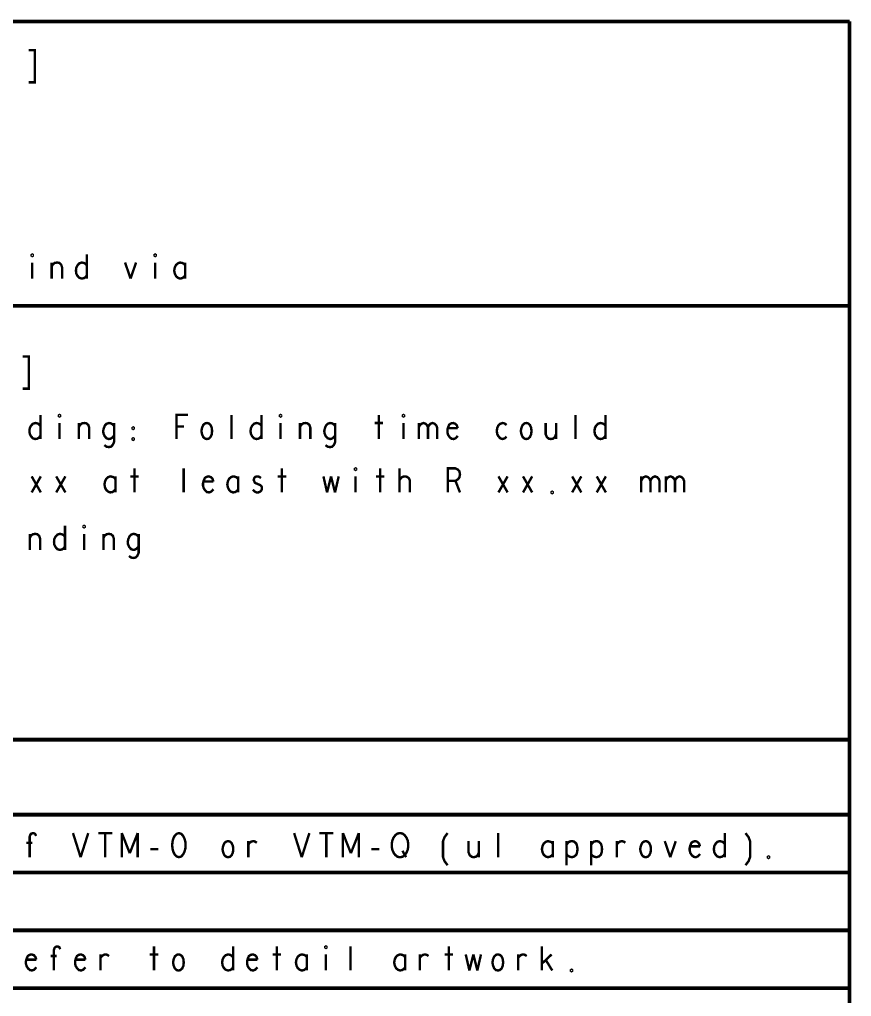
# Model space of a CAD drawing. Header units: millimetres. Extents: x 3885 to 4350, y -149 to 182.
# Drawn here: x 4014.5 to 4058.4, y 5.8 to 57.3 of the extents above; entities that cross this region are included whole.
import ezdxf

# ---------------------------------------------------------------- set-up
doc = ezdxf.new("R2010")
doc.units = ezdxf.units.MM
doc.header["$LTSCALE"] = 23.1
doc.layers.get('0').update_dxf_attribs({"linetype": 'CONTINUOUS'})

msp = doc.modelspace()

# ---------------------------------------------------------------- linework, layer by layer
for points, const_width in [([(3931.728, 57.195), (3931.728, -96.11), (4058.256, -96.11), (4058.256, 57.195)], 0.203), ([(3931.728, 57.195), (4058.256, 57.195)], 0.203), ([(3988.171, 57.086), (3988.171, 19.349), (4058.256, 19.349)], 0.203), ([(4014.979, 53.987), (4015.301, 53.987), (4015.301, 55.68), (4014.979, 55.68)], 0.127), ([(4018.045, 44.917), (4018.045, 43.647)], 0.127), ([(4015.165, 44.493), (4015.165, 43.647)], 0.127), ([(4016.186, 44.282), (4016.251, 44.388), (4016.348, 44.472), (4016.476, 44.493), (4016.589, 44.472), (4016.685, 44.388), (4016.734, 44.239), (4016.734, 43.647)], 0.127), ([(4016.186, 43.647), (4016.186, 44.493)], 0.127), ([(4018.045, 43.837), (4017.981, 43.731), (4017.884, 43.668), (4017.771, 43.647), (4017.643, 43.689), (4017.546, 43.795), (4017.482, 43.922), (4017.466, 44.07), (4017.482, 44.218), (4017.546, 44.345), (4017.643, 44.451), (4017.771, 44.493), (4017.884, 44.472), (4017.964, 44.43), (4018.045, 44.345)], 0.127), ([(4020.057, 44.493), (4020.346, 43.647)], 0.127), ([(4020.346, 43.647), (4020.636, 44.493)], 0.127), ([(4021.642, 44.493), (4021.642, 43.647)], 0.127), ([(4023.227, 44.345), (4023.162, 44.43), (4023.066, 44.472), (4022.953, 44.493), (4022.841, 44.451), (4022.744, 44.366), (4022.68, 44.239), (4022.647, 44.07), (4022.68, 43.901), (4022.744, 43.774), (4022.841, 43.689), (4022.953, 43.647), (4023.066, 43.668), (4023.162, 43.731), (4023.227, 43.816)], 0.127), ([(4023.227, 43.647), (4023.227, 44.493)], 0.127), ([(3931.728, 42.209), (4058.256, 42.209)], 0.203), ([(4014.665, 37.845), (4014.987, 37.845), (4014.987, 39.538), (4014.665, 39.538)], 0.127), ([(4015.594, 35.381), (4015.529, 35.275), (4015.433, 35.212), (4015.32, 35.191), (4015.192, 35.233), (4015.095, 35.339), (4015.031, 35.466), (4015.015, 35.614), (4015.031, 35.762), (4015.095, 35.889), (4015.192, 35.995), (4015.32, 36.037), (4015.433, 36.016), (4015.513, 35.974), (4015.594, 35.889)], 0.127), ([(4015.594, 36.461), (4015.594, 35.191)], 0.127), ([(4016.599, 36.037), (4016.599, 35.191)], 0.127), ([(4017.621, 35.826), (4017.686, 35.932), (4017.782, 36.016), (4017.911, 36.037), (4018.024, 36.016), (4018.12, 35.932), (4018.168, 35.783), (4018.168, 35.191)], 0.127), ([(4017.621, 35.191), (4017.621, 36.037)], 0.127), ([(4019.48, 35.868), (4019.416, 35.953), (4019.319, 36.016), (4019.206, 36.037), (4019.078, 35.995), (4018.997, 35.91), (4018.933, 35.762), (4018.901, 35.614), (4018.917, 35.487), (4018.981, 35.339), (4019.078, 35.233), (4019.206, 35.191), (4019.303, 35.212), (4019.416, 35.297), (4019.48, 35.381)], 0.127), ([(4018.965, 34.873), (4019.078, 34.789), (4019.206, 34.767), (4019.319, 34.789), (4019.416, 34.894), (4019.48, 35.043), (4019.48, 36.037)], 0.127), ([(4022.771, 35.191), (4022.771, 36.461), (4023.382, 36.461)], 0.127), ([(4025.667, 35.191), (4025.667, 36.461)], 0.127), ([(4027.252, 35.381), (4027.188, 35.275), (4027.091, 35.212), (4026.979, 35.191), (4026.85, 35.233), (4026.754, 35.339), (4026.689, 35.466), (4026.673, 35.614), (4026.689, 35.762), (4026.754, 35.889), (4026.85, 35.995), (4026.979, 36.037), (4027.091, 36.016), (4027.172, 35.974), (4027.252, 35.889)], 0.127), ([(4027.252, 36.461), (4027.252, 35.191)], 0.127), ([(4028.258, 36.037), (4028.258, 35.191)], 0.127), ([(4029.28, 35.826), (4029.344, 35.932), (4029.441, 36.016), (4029.569, 36.037), (4029.682, 36.016), (4029.779, 35.932), (4029.827, 35.783), (4029.827, 35.191)], 0.127), ([(4029.28, 35.191), (4029.28, 36.037)], 0.127), ([(4031.138, 35.868), (4031.074, 35.953), (4030.978, 36.016), (4030.865, 36.037), (4030.736, 35.995), (4030.656, 35.91), (4030.592, 35.762), (4030.559, 35.614), (4030.575, 35.487), (4030.64, 35.339), (4030.736, 35.233), (4030.865, 35.191), (4030.961, 35.212), (4031.074, 35.297), (4031.138, 35.381)], 0.127), ([(4030.624, 34.873), (4030.736, 34.789), (4030.865, 34.767), (4030.978, 34.789), (4031.074, 34.894), (4031.138, 35.043), (4031.138, 36.037)], 0.127), ([(4033.214, 36.037), (4033.665, 36.037)], 0.127), ([(4033.44, 36.461), (4033.44, 35.191)], 0.127), ([(4034.735, 36.037), (4034.735, 35.191)], 0.127), ([(4035.548, 35.805), (4035.596, 35.91), (4035.677, 35.995), (4035.789, 36.037), (4035.902, 35.995), (4035.982, 35.91), (4036.03, 35.805), (4036.03, 35.191)], 0.127), ([(4035.548, 35.191), (4035.548, 36.037)], 0.127), ([(4036.03, 35.805), (4036.079, 35.91), (4036.159, 35.995), (4036.272, 36.037), (4036.384, 35.995), (4036.465, 35.91), (4036.513, 35.783), (4036.513, 35.191)], 0.127), ([(4037.599, 35.762), (4037.551, 35.91), (4037.471, 35.995), (4037.358, 36.037), (4037.245, 36.016), (4037.149, 35.953), (4037.085, 35.805), (4037.052, 35.678), (4037.052, 35.551), (4037.085, 35.424), (4037.165, 35.297), (4037.262, 35.212), (4037.374, 35.191), (4037.487, 35.233), (4037.599, 35.36)], 0.127), ([(4040.174, 35.932), (4040.061, 36.016), (4039.965, 36.037), (4039.836, 35.995), (4039.74, 35.91), (4039.675, 35.762), (4039.659, 35.614), (4039.675, 35.466), (4039.74, 35.339), (4039.836, 35.233), (4039.965, 35.191), (4040.077, 35.233), (4040.174, 35.318)], 0.127), ([(4042.234, 36.037), (4042.234, 35.445), (4042.298, 35.297), (4042.395, 35.212), (4042.507, 35.191), (4042.62, 35.212), (4042.717, 35.297), (4042.781, 35.445)], 0.127), ([(4042.781, 35.191), (4042.781, 36.037)], 0.127), ([(4043.803, 35.191), (4043.803, 36.461)], 0.127), ([(4045.388, 35.381), (4045.324, 35.275), (4045.227, 35.212), (4045.114, 35.191), (4044.986, 35.233), (4044.889, 35.339), (4044.825, 35.466), (4044.809, 35.614), (4044.825, 35.762), (4044.889, 35.889), (4044.986, 35.995), (4045.114, 36.037), (4045.227, 36.016), (4045.307, 35.974), (4045.388, 35.889)], 0.127), ([(4045.388, 36.461), (4045.388, 35.191)], 0.127), ([(4023.157, 35.847), (4022.771, 35.847)], 0.127), ([(4037.085, 35.762), (4037.599, 35.762)], 0.127), ([(4020.555, 33.648), (4020.555, 32.378)], 0.127), ([(4023.145, 32.378), (4023.145, 33.648)], 0.127), ([(4028.327, 33.648), (4028.327, 32.378)], 0.127), ([(4033.509, 33.648), (4033.509, 32.378)], 0.127), ([(4034.53, 32.378), (4034.53, 33.648)], 0.127), ([(4037.073, 32.378), (4037.073, 33.648), (4037.475, 33.648), (4037.604, 33.584), (4037.684, 33.499), (4037.717, 33.33), (4037.684, 33.161), (4037.588, 33.055), (4037.475, 32.991), (4037.073, 32.991)], 0.127), ([(4015.614, 33.224), (4015.132, 32.378)], 0.127), ([(4015.132, 33.224), (4015.614, 32.378)], 0.127), ([(4016.91, 33.224), (4016.427, 32.378)], 0.127), ([(4016.427, 33.224), (4016.91, 32.378)], 0.127), ([(4019.549, 33.076), (4019.484, 33.161), (4019.388, 33.203), (4019.275, 33.224), (4019.163, 33.182), (4019.066, 33.097), (4019.002, 32.97), (4018.97, 32.801), (4019.002, 32.632), (4019.066, 32.505), (4019.163, 32.42), (4019.275, 32.378), (4019.388, 32.399), (4019.484, 32.462), (4019.549, 32.547)], 0.127), ([(4019.549, 32.378), (4019.549, 33.224)], 0.127), ([(4020.329, 33.224), (4020.78, 33.224)], 0.127), ([(4024.714, 32.949), (4024.666, 33.097), (4024.585, 33.182), (4024.473, 33.224), (4024.36, 33.203), (4024.264, 33.14), (4024.199, 32.991), (4024.167, 32.864), (4024.167, 32.737), (4024.199, 32.61), (4024.28, 32.483), (4024.376, 32.399), (4024.489, 32.378), (4024.601, 32.42), (4024.714, 32.547)], 0.127), ([(4024.199, 32.949), (4024.714, 32.949)], 0.127), ([(4026.026, 33.076), (4025.961, 33.161), (4025.865, 33.203), (4025.752, 33.224), (4025.64, 33.182), (4025.543, 33.097), (4025.479, 32.97), (4025.447, 32.801), (4025.479, 32.632), (4025.543, 32.505), (4025.64, 32.42), (4025.752, 32.378), (4025.865, 32.399), (4025.961, 32.462), (4026.026, 32.547)], 0.127), ([(4026.026, 32.378), (4026.026, 33.224)], 0.127), ([(4026.79, 32.526), (4026.871, 32.441), (4026.983, 32.378), (4027.08, 32.378), (4027.176, 32.42), (4027.241, 32.483), (4027.273, 32.568), (4027.257, 32.695), (4027.192, 32.759), (4026.903, 32.886), (4026.838, 33.034), (4026.871, 33.14), (4026.935, 33.203), (4027.032, 33.224), (4027.128, 33.203), (4027.225, 33.14)], 0.127), ([(4028.102, 33.224), (4028.552, 33.224)], 0.127), ([(4030.516, 33.224), (4030.709, 32.378)], 0.127), ([(4030.709, 32.378), (4030.918, 33.224)], 0.127), ([(4030.918, 33.224), (4031.127, 32.378)], 0.127), ([(4031.127, 32.378), (4031.32, 33.224)], 0.127), ([(4032.213, 33.224), (4032.213, 32.378)], 0.127), ([(4033.283, 33.224), (4033.734, 33.224)], 0.127), ([(4034.53, 33.034), (4034.611, 33.14), (4034.691, 33.203), (4034.82, 33.224), (4034.916, 33.203), (4035.029, 33.118), (4035.077, 32.991), (4035.077, 32.378)], 0.127), ([(4037.475, 32.991), (4037.717, 32.378)], 0.127), ([(4040.227, 33.224), (4039.744, 32.378)], 0.127), ([(4039.744, 33.224), (4040.227, 32.378)], 0.127), ([(4041.522, 33.224), (4041.04, 32.378)], 0.127), ([(4041.04, 33.224), (4041.522, 32.378)], 0.127), ([(4044.113, 33.224), (4043.63, 32.378)], 0.127), ([(4043.63, 33.224), (4044.113, 32.378)], 0.127), ([(4045.408, 33.224), (4044.926, 32.378)], 0.127), ([(4044.926, 33.224), (4045.408, 32.378)], 0.127), ([(4047.275, 32.991), (4047.324, 33.097), (4047.404, 33.182), (4047.517, 33.224), (4047.629, 33.182), (4047.71, 33.097), (4047.758, 32.991), (4047.758, 32.378)], 0.127), ([(4047.275, 32.378), (4047.275, 33.224)], 0.127), ([(4047.758, 32.991), (4047.806, 33.097), (4047.887, 33.182), (4047.999, 33.224), (4048.112, 33.182), (4048.192, 33.097), (4048.241, 32.97), (4048.241, 32.378)], 0.127), ([(4048.571, 32.991), (4048.619, 33.097), (4048.699, 33.182), (4048.812, 33.224), (4048.925, 33.182), (4049.005, 33.097), (4049.053, 32.991), (4049.053, 32.378)], 0.127), ([(4048.571, 32.378), (4048.571, 33.224)], 0.127), ([(4049.053, 32.991), (4049.102, 33.097), (4049.182, 33.182), (4049.295, 33.224), (4049.407, 33.182), (4049.488, 33.097), (4049.536, 32.97), (4049.536, 32.378)], 0.127), ([(4016.889, 30.619), (4016.889, 29.349)], 0.127), ([(4015.031, 29.984), (4015.095, 30.09), (4015.192, 30.174), (4015.32, 30.195), (4015.433, 30.174), (4015.529, 30.09), (4015.578, 29.941), (4015.578, 29.349)], 0.127), ([(4015.031, 29.349), (4015.031, 30.195)], 0.127), ([(4016.889, 29.539), (4016.825, 29.433), (4016.728, 29.37), (4016.615, 29.349), (4016.487, 29.391), (4016.39, 29.497), (4016.326, 29.624), (4016.31, 29.772), (4016.326, 29.92), (4016.39, 30.047), (4016.487, 30.153), (4016.615, 30.195), (4016.728, 30.174), (4016.809, 30.132), (4016.889, 30.047)], 0.127), ([(4017.895, 30.195), (4017.895, 29.349)], 0.127), ([(4018.917, 29.984), (4018.981, 30.09), (4019.078, 30.174), (4019.206, 30.195), (4019.319, 30.174), (4019.416, 30.09), (4019.464, 29.941), (4019.464, 29.349)], 0.127), ([(4018.917, 29.349), (4018.917, 30.195)], 0.127), ([(4020.775, 30.026), (4020.711, 30.111), (4020.614, 30.174), (4020.502, 30.195), (4020.373, 30.153), (4020.293, 30.068), (4020.228, 29.92), (4020.196, 29.772), (4020.212, 29.645), (4020.277, 29.497), (4020.373, 29.391), (4020.502, 29.349), (4020.598, 29.37), (4020.711, 29.455), (4020.775, 29.539)], 0.127), ([(4020.26, 29.031), (4020.373, 28.947), (4020.502, 28.925), (4020.614, 28.947), (4020.711, 29.052), (4020.775, 29.201), (4020.775, 30.195)], 0.127), ([(3931.747, 15.401), (4058.256, 15.401)], 0.203), ([(4015.026, 13.157), (4015.026, 14.236), (4015.058, 14.342), (4015.122, 14.406), (4015.219, 14.427), (4015.315, 14.384), (4015.364, 14.279)], 0.127), ([(4017.311, 14.427), (4017.713, 13.157)], 0.127), ([(4017.713, 13.157), (4018.115, 14.427)], 0.127), ([(4018.639, 14.427), (4019.379, 14.427)], 0.127), ([(4019.009, 14.427), (4019.009, 13.157)], 0.127), ([(4019.886, 13.157), (4019.886, 14.427)], 0.127), ([(4019.886, 14.427), (4020.304, 13.368)], 0.127), ([(4020.304, 13.368), (4020.722, 14.427)], 0.127), ([(4020.722, 14.427), (4020.722, 13.157)], 0.127), ([(4028.97, 14.427), (4029.372, 13.157)], 0.127), ([(4029.372, 13.157), (4029.774, 14.427)], 0.127), ([(4030.297, 14.427), (4031.037, 14.427)], 0.127), ([(4030.667, 14.427), (4030.667, 13.157)], 0.127), ([(4031.544, 13.157), (4031.544, 14.427)], 0.127), ([(4031.544, 14.427), (4031.963, 13.368)], 0.127), ([(4031.963, 13.368), (4032.381, 14.427)], 0.127), ([(4032.381, 14.427), (4032.381, 13.157)], 0.127), ([(4037.064, 12.733), (4036.903, 12.945), (4036.822, 13.157), (4036.822, 14.003), (4036.903, 14.215), (4037.064, 14.427)], 0.127), ([(4039.735, 13.157), (4039.735, 14.427)], 0.127), ([(4051.683, 14.427), (4051.683, 13.157)], 0.127), ([(4052.77, 12.733), (4052.93, 12.945), (4053.011, 13.157), (4053.011, 14.003), (4052.93, 14.215), (4052.77, 14.427)], 0.127), ([(4015.171, 13.919), (4014.849, 13.919)], 0.127), ([(4026.556, 13.834), (4026.636, 13.919), (4026.717, 13.982), (4026.829, 14.003), (4026.91, 13.982), (4027.006, 13.919)], 0.127), ([(4026.556, 13.157), (4026.556, 14.003)], 0.127), ([(4038.166, 14.003), (4038.166, 13.411), (4038.231, 13.263), (4038.327, 13.178), (4038.44, 13.157), (4038.552, 13.178), (4038.649, 13.263), (4038.713, 13.411)], 0.127), ([(4038.713, 13.157), (4038.713, 14.003)], 0.127), ([(4042.615, 13.855), (4042.551, 13.94), (4042.455, 13.982), (4042.342, 14.003), (4042.229, 13.961), (4042.133, 13.876), (4042.069, 13.749), (4042.036, 13.58), (4042.069, 13.411), (4042.133, 13.284), (4042.229, 13.199), (4042.342, 13.157), (4042.455, 13.178), (4042.551, 13.241), (4042.615, 13.326)], 0.127), ([(4042.615, 13.157), (4042.615, 14.003)], 0.127), ([(4043.332, 13.813), (4043.412, 13.919), (4043.492, 13.982), (4043.621, 14.003), (4043.734, 13.982), (4043.847, 13.876), (4043.895, 13.728), (4043.911, 13.58), (4043.895, 13.432), (4043.847, 13.284), (4043.75, 13.199), (4043.621, 13.157), (4043.509, 13.178), (4043.396, 13.241), (4043.332, 13.326)], 0.127), ([(4043.332, 12.733), (4043.332, 14.003)], 0.127), ([(4044.627, 13.813), (4044.708, 13.919), (4044.788, 13.982), (4044.917, 14.003), (4045.029, 13.982), (4045.142, 13.876), (4045.19, 13.728), (4045.206, 13.58), (4045.19, 13.432), (4045.142, 13.284), (4045.045, 13.199), (4044.917, 13.157), (4044.804, 13.178), (4044.691, 13.241), (4044.627, 13.326)], 0.127), ([(4044.627, 12.733), (4044.627, 14.003)], 0.127), ([(4045.987, 13.834), (4046.067, 13.919), (4046.148, 13.982), (4046.26, 14.003), (4046.341, 13.982), (4046.437, 13.919)], 0.127), ([(4045.987, 13.157), (4045.987, 14.003)], 0.127), ([(4048.513, 14.003), (4048.803, 13.157)], 0.127), ([(4048.803, 13.157), (4049.092, 14.003)], 0.127), ([(4050.372, 13.728), (4050.324, 13.876), (4050.243, 13.961), (4050.131, 14.003), (4050.018, 13.982), (4049.921, 13.919), (4049.857, 13.771), (4049.825, 13.644), (4049.825, 13.517), (4049.857, 13.39), (4049.937, 13.263), (4050.034, 13.178), (4050.147, 13.157), (4050.259, 13.199), (4050.372, 13.326)], 0.127), ([(4051.683, 13.347), (4051.619, 13.241), (4051.522, 13.178), (4051.41, 13.157), (4051.281, 13.199), (4051.185, 13.305), (4051.12, 13.432), (4051.104, 13.58), (4051.12, 13.728), (4051.185, 13.855), (4051.281, 13.961), (4051.41, 14.003), (4051.522, 13.982), (4051.603, 13.94), (4051.683, 13.855)], 0.127), ([(4021.39, 13.58), (4021.809, 13.58)], 0.127), ([(4033.049, 13.58), (4033.467, 13.58)], 0.127), ([(4034.682, 13.495), (4034.875, 13.157)], 0.127), ([(4049.857, 13.728), (4050.372, 13.728)], 0.127), ([(3931.747, 12.353), (4058.256, 12.353)], 0.203), ([(3931.747, 9.305), (4058.256, 9.305)], 0.203), ([(4016.303, 7.187), (4016.303, 8.267), (4016.335, 8.373), (4016.399, 8.436), (4016.496, 8.457), (4016.592, 8.415), (4016.641, 8.309)], 0.127), ([(4021.581, 8.457), (4021.581, 7.187)], 0.127), ([(4025.757, 8.457), (4025.757, 7.187)], 0.127), ([(4028.058, 8.457), (4028.058, 7.187)], 0.127), ([(4031.944, 7.187), (4031.944, 8.457)], 0.127), ([(4037.126, 8.457), (4037.126, 7.187)], 0.127), ([(4042.034, 7.187), (4042.034, 8.457)], 0.127), ([(4015.377, 7.759), (4015.329, 7.907), (4015.249, 7.992), (4015.136, 8.034), (4015.023, 8.013), (4014.927, 7.949), (4014.863, 7.801), (4014.83, 7.674), (4014.83, 7.547), (4014.863, 7.42), (4014.943, 7.293), (4015.04, 7.208), (4015.152, 7.187), (4015.265, 7.23), (4015.377, 7.357)], 0.127), ([(4014.863, 7.759), (4015.377, 7.759)], 0.127), ([(4016.448, 7.949), (4016.126, 7.949)], 0.127), ([(4017.968, 7.759), (4017.92, 7.907), (4017.839, 7.992), (4017.727, 8.034), (4017.614, 8.013), (4017.518, 7.949), (4017.453, 7.801), (4017.421, 7.674), (4017.421, 7.547), (4017.453, 7.42), (4017.534, 7.293), (4017.63, 7.208), (4017.743, 7.187), (4017.855, 7.23), (4017.968, 7.357)], 0.127), ([(4017.453, 7.759), (4017.968, 7.759)], 0.127), ([(4018.765, 7.865), (4018.845, 7.949), (4018.926, 8.013), (4019.038, 8.034), (4019.119, 8.013), (4019.215, 7.949)], 0.127), ([(4018.765, 7.187), (4018.765, 8.034)], 0.127), ([(4021.356, 8.034), (4021.806, 8.034)], 0.127), ([(4025.757, 7.378), (4025.692, 7.272), (4025.596, 7.208), (4025.483, 7.187), (4025.355, 7.23), (4025.258, 7.335), (4025.194, 7.462), (4025.178, 7.611), (4025.194, 7.759), (4025.258, 7.886), (4025.355, 7.992), (4025.483, 8.034), (4025.596, 8.013), (4025.676, 7.97), (4025.757, 7.886)], 0.127), ([(4027.036, 7.759), (4026.988, 7.907), (4026.907, 7.992), (4026.795, 8.034), (4026.682, 8.013), (4026.585, 7.949), (4026.521, 7.801), (4026.489, 7.674), (4026.489, 7.547), (4026.521, 7.42), (4026.602, 7.293), (4026.698, 7.208), (4026.811, 7.187), (4026.923, 7.23), (4027.036, 7.357)], 0.127), ([(4026.521, 7.759), (4027.036, 7.759)], 0.127), ([(4027.833, 8.034), (4028.283, 8.034)], 0.127), ([(4029.643, 7.886), (4029.579, 7.97), (4029.482, 8.013), (4029.369, 8.034), (4029.257, 7.992), (4029.16, 7.907), (4029.096, 7.78), (4029.064, 7.611), (4029.096, 7.441), (4029.16, 7.314), (4029.257, 7.23), (4029.369, 7.187), (4029.482, 7.208), (4029.579, 7.272), (4029.643, 7.357)], 0.127), ([(4029.643, 7.187), (4029.643, 8.034)], 0.127), ([(4030.649, 8.034), (4030.649, 7.187)], 0.127), ([(4034.824, 7.886), (4034.76, 7.97), (4034.664, 8.013), (4034.551, 8.034), (4034.438, 7.992), (4034.342, 7.907), (4034.278, 7.78), (4034.245, 7.611), (4034.278, 7.441), (4034.342, 7.314), (4034.438, 7.23), (4034.551, 7.187), (4034.664, 7.208), (4034.76, 7.272), (4034.824, 7.357)], 0.127), ([(4034.824, 7.187), (4034.824, 8.034)], 0.127), ([(4035.605, 7.865), (4035.686, 7.949), (4035.766, 8.013), (4035.879, 8.034), (4035.959, 8.013), (4036.056, 7.949)], 0.127), ([(4035.605, 7.187), (4035.605, 8.034)], 0.127), ([(4036.9, 8.034), (4037.351, 8.034)], 0.127), ([(4038.019, 8.034), (4038.212, 7.187)], 0.127), ([(4038.212, 7.187), (4038.421, 8.034)], 0.127), ([(4038.421, 8.034), (4038.63, 7.187)], 0.127), ([(4038.63, 7.187), (4038.823, 8.034)], 0.127), ([(4040.787, 7.865), (4040.867, 7.949), (4040.948, 8.013), (4041.06, 8.034), (4041.141, 8.013), (4041.237, 7.949)], 0.127), ([(4040.787, 7.187), (4040.787, 8.034)], 0.127), ([(4042.549, 8.034), (4042.034, 7.547)], 0.127), ([(4042.243, 7.738), (4042.581, 7.187)], 0.127), ([(3931.747, 6.257), (4058.256, 6.257)], 0.203)]:
    msp.add_lwpolyline(points, dxfattribs=dict(const_width=const_width))
at = {"const_width": 0.127}
for points in [[(4015.165, 44.832), (4015.132, 44.853), (4015.132, 44.896), (4015.165, 44.917), (4015.197, 44.896), (4015.197, 44.853)], [(4021.642, 44.832), (4021.609, 44.853), (4021.609, 44.896), (4021.642, 44.917), (4021.674, 44.896), (4021.674, 44.853)], [(4016.599, 36.376), (4016.567, 36.397), (4016.567, 36.44), (4016.599, 36.461), (4016.632, 36.44), (4016.632, 36.397)], [(4024.372, 35.191), (4024.275, 35.212), (4024.179, 35.297), (4024.115, 35.445), (4024.082, 35.614), (4024.115, 35.783), (4024.179, 35.932), (4024.275, 36.016), (4024.372, 36.037), (4024.468, 36.016), (4024.565, 35.932), (4024.629, 35.783), (4024.645, 35.614), (4024.629, 35.445), (4024.565, 35.297), (4024.468, 35.212)], [(4028.258, 36.376), (4028.226, 36.397), (4028.226, 36.44), (4028.258, 36.461), (4028.29, 36.44), (4028.29, 36.397)], [(4034.735, 36.376), (4034.703, 36.397), (4034.703, 36.44), (4034.735, 36.461), (4034.767, 36.44), (4034.767, 36.397)], [(4041.212, 35.191), (4041.116, 35.212), (4041.019, 35.297), (4040.955, 35.445), (4040.923, 35.614), (4040.955, 35.783), (4041.019, 35.932), (4041.116, 36.016), (4041.212, 36.037), (4041.309, 36.016), (4041.405, 35.932), (4041.469, 35.783), (4041.486, 35.614), (4041.469, 35.445), (4041.405, 35.297), (4041.309, 35.212)], [(4020.486, 35.72), (4020.453, 35.741), (4020.453, 35.783), (4020.486, 35.805), (4020.518, 35.783), (4020.518, 35.741)], [(4020.486, 35.148), (4020.453, 35.17), (4020.453, 35.212), (4020.486, 35.233), (4020.518, 35.212), (4020.518, 35.17)], [(4032.213, 33.563), (4032.181, 33.584), (4032.181, 33.626), (4032.213, 33.648), (4032.245, 33.626), (4032.245, 33.584)], [(4042.576, 32.335), (4042.544, 32.356), (4042.544, 32.399), (4042.576, 32.42), (4042.609, 32.399), (4042.609, 32.356)], [(4017.895, 30.534), (4017.863, 30.555), (4017.863, 30.598), (4017.895, 30.619), (4017.927, 30.598), (4017.927, 30.555)], [(4022.895, 14.427), (4022.766, 14.384), (4022.67, 14.279), (4022.605, 14.152), (4022.557, 13.982), (4022.541, 13.792), (4022.557, 13.601), (4022.605, 13.432), (4022.67, 13.305), (4022.766, 13.199), (4022.895, 13.157), (4023.024, 13.199), (4023.12, 13.305), (4023.184, 13.432), (4023.233, 13.601), (4023.249, 13.792), (4023.233, 13.982), (4023.184, 14.152), (4023.12, 14.279), (4023.024, 14.384)], [(4034.553, 13.157), (4034.425, 13.178), (4034.312, 13.263), (4034.216, 13.39), (4034.151, 13.538), (4034.119, 13.707), (4034.119, 13.876), (4034.151, 14.046), (4034.216, 14.194), (4034.312, 14.321), (4034.425, 14.406), (4034.553, 14.427), (4034.682, 14.406), (4034.795, 14.321), (4034.891, 14.194), (4034.956, 14.046), (4034.988, 13.876), (4034.988, 13.707), (4034.956, 13.538), (4034.891, 13.39), (4034.795, 13.263), (4034.682, 13.178)], [(4025.486, 13.157), (4025.389, 13.178), (4025.293, 13.263), (4025.228, 13.411), (4025.196, 13.58), (4025.228, 13.749), (4025.293, 13.898), (4025.389, 13.982), (4025.486, 14.003), (4025.582, 13.982), (4025.679, 13.898), (4025.743, 13.749), (4025.759, 13.58), (4025.743, 13.411), (4025.679, 13.263), (4025.582, 13.178)], [(4047.507, 13.157), (4047.411, 13.178), (4047.314, 13.263), (4047.25, 13.411), (4047.218, 13.58), (4047.25, 13.749), (4047.314, 13.898), (4047.411, 13.982), (4047.507, 14.003), (4047.604, 13.982), (4047.7, 13.898), (4047.765, 13.749), (4047.781, 13.58), (4047.765, 13.411), (4047.7, 13.263), (4047.604, 13.178)], [(4053.984, 13.114), (4053.952, 13.136), (4053.952, 13.178), (4053.984, 13.199), (4054.017, 13.178), (4054.017, 13.136)], [(4030.649, 8.373), (4030.616, 8.394), (4030.616, 8.436), (4030.649, 8.457), (4030.681, 8.436), (4030.681, 8.394)], [(4022.876, 7.187), (4022.78, 7.208), (4022.683, 7.293), (4022.619, 7.441), (4022.587, 7.611), (4022.619, 7.78), (4022.683, 7.928), (4022.78, 8.013), (4022.876, 8.034), (4022.973, 8.013), (4023.069, 7.928), (4023.134, 7.78), (4023.15, 7.611), (4023.134, 7.441), (4023.069, 7.293), (4022.973, 7.208)], [(4039.717, 7.187), (4039.62, 7.208), (4039.523, 7.293), (4039.459, 7.441), (4039.427, 7.611), (4039.459, 7.78), (4039.523, 7.928), (4039.62, 8.013), (4039.717, 8.034), (4039.813, 8.013), (4039.91, 7.928), (4039.974, 7.78), (4039.99, 7.611), (4039.974, 7.441), (4039.91, 7.293), (4039.813, 7.208)], [(4043.603, 7.145), (4043.57, 7.166), (4043.57, 7.208), (4043.603, 7.23), (4043.635, 7.208), (4043.635, 7.166)]]:
    msp.add_lwpolyline(points, close=True, dxfattribs=at)

doc.saveas('drawing.dxf')
